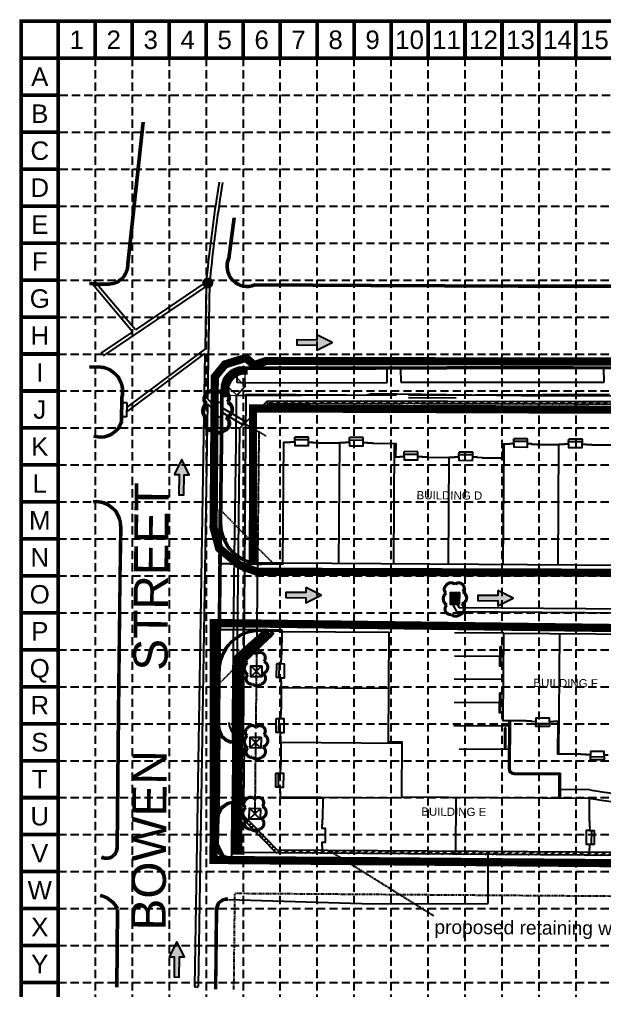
# Model space of a CAD drawing. Header units: inches. Extents: x 3656 to 4521, y 3260 to 3801.
# Drawn here: x 3655.9 to 3869.5, y 3446.7 to 3801.3 of the extents above; entities that cross this region are included whole.
import ezdxf
from ezdxf.enums import TextEntityAlignment as Align

# ---------------------------------------------------------------- set-up
doc = ezdxf.new("R2010")
doc.units = ezdxf.units.IN
doc.header["$MEASUREMENT"] = 0
for name, pattern in [('CENTER3', [0.587, 0.4, -0.0625, 0.0625, -0.062]), ('DASHED', [0.75, 0.5, -0.25]), ('HIDDEN', [0.375, 0.25, -0.125]), ('HIDDEN2', [0.1875, 0.125, -0.0625]), ('PHANTOM', [2.5, 1.25, -0.25, 0.25, -0.25, 0.25, -0.25])]:
    doc.linetypes.add(name, pattern=pattern)
for name, color, linetype in [('1 ARROWS', 7, 'Continuous'), ('1 EROSION BLANKET', 86, 'Continuous'), ('1 LIMITS OF DISTURBANCE', 1, 'Continuous'), ('1 SILT FENCE', 200, 'Continuous'), ('A-BUILDING INT', 7, 'Continuous'), ('A-BUILDING OUT', 3, 'Continuous'), ('A-BUILDING TXT', 6, 'Continuous'), ('A-CURB B', 1, 'Continuous'), ('A-CURB F', 7, 'Continuous'), ('A-FRONT_STOOP', 7, 'Continuous'), ('A-SIDEWALK', 7, 'Continuous'), ('A-SIGHT TRIANGLE', 7, 'HIDDEN2'), ('A-STRIPING', 8, 'Continuous'), ('BASE', 7, 'Continuous'), ('BNDY', 4, 'Continuous'), ('CEX ROW', 1, 'PHANTOM'), ('CP-RETAINING-WALL', 7, 'Continuous'), ('CP-RETAINING-WALL-HATCH', 161, 'Continuous'), ('CP-WHEELSTOP', 5, 'Continuous'), ('CPBLDG SPLIT', 1, 'Continuous'), ('CPWALK', 1, 'Continuous'), ('GRID', 254, 'HIDDEN'), ('PAVED_EXST_BC', 161, 'Continuous'), ('PAVED_EXST_FC', 7, 'Continuous'), ('SIDEWALK_EXIST', 161, 'Continuous'), ('SW_IINLET AD2', 1, 'Continuous'), ('SW_INLET', 1, 'Continuous'), ('SW_INLET AD1', 7, 'Continuous'), ('SW_INLET GRATE', 7, 'Continuous'), ('SW_INLET_EXST', 8, 'Continuous'), ('SW_MHOLE_EXST', 161, 'Continuous'), ('SW_PIPE', 5, 'Continuous'), ('SW_PIPE_EXST', 5, 'Continuous'), ('SW_PIPE_PVC', 5, 'CENTER3'), ('SW_PIPE_PVC_PHASE_2', 3, 'CENTER3'), ('TEXT', 250, 'Continuous'), ('WALK-WAY', 250, 'Continuous'), ('WALL', 250, 'Continuous')]:
    doc.layers.add(name, color=color, linetype=linetype)
doc.styles.get("Standard").update_dxf_attribs({"font": 'ARIAL.TTF'})
pattern_1 = [(27.970578, (-3020.6123, 5775.207), (-0.58627262, 1.1039857), [])]

# ---------------------------------------------------------------- blocks, each defined once
blk = doc.blocks.new('yyp-flat-1')
at = {"layer": 'SW_PIPE_EXST'}
for centre, start, end in [((-0.32, -0.22), 35.2039, 142.5665), ((-0.31, 0.24), 215.2039, 322.5665), ((0.32, 0.22), 215.2039, 322.5665)]:
    blk.add_arc(centre, 0.388, start, end, dxfattribs=at)
blk = doc.blocks.new('arrow')
blk.add_lwpolyline([(-67, -25.4), (-59.3, -25.4), (-59.6, -56.1), (-51.9, -56.2), (-51.6, -25.5), (-44, -25.5), (-55.3, -2.4), (-67, -25.4)], close=True)
at = {"color": 254}
for points in [[(-44, -25.5), (-67, -25.4), (-55.3, -2.4), (-67, -25.4)], [(-59.6, -56.1), (-51.9, -56.2), (-59.3, -25.4), (-51.6, -25.5)]]:
    blk.add_solid(points, dxfattribs=at)

msp = doc.modelspace()

# ---------------------------------------------------------------- hatches: boundary and pattern name
at = {"layer": 'CP-RETAINING-WALL-HATCH'}
h = msp.add_hatch(dxfattribs=at)
h.set_pattern_fill('ANSI31', color=3, scale=10, angle=-17.0294, style=0)
h.set_pattern_definition(pattern_1)
edge = h.paths.add_edge_path()
edge.add_line((3746.45, 3662.05), (4306.58, 3660.79))
edge.add_arc((4305.06, 2990.79), 670, 80.81808, 89.86952, ccw=False)
edge.add_line((4411.97, 3652.2), (4411.81, 3651.22))
edge.add_arc((4305.06, 2990.79), 669, 80.81808, 89.86952)
edge.add_line((4306.58, 3659.79), (3746.44, 3661.05))
edge.add_line((3746.44, 3661.05), (3746.45, 3662.05))
h = msp.add_hatch(dxfattribs=at)
h.set_pattern_fill('ANSI31', color=3, scale=10, angle=-17.0294, style=0)
h.set_pattern_definition(pattern_1)
h.paths.add_polyline_path([(3748.85, 3577.11), (3736.42, 3564.86), (3735.86, 3512.49), (3750.12, 3497.97), (4368.9, 3493.42), (4387.76, 3507.26), (4404.81, 3562.92), (4400.18, 3569.19), (4389.93, 3569.27), (4389.94, 3570.27), (4400.69, 3570.19), (4405.91, 3563.11), (4388.62, 3506.65), (4369.23, 3492.42), (3749.69, 3496.97), (3734.86, 3512.08), (3735.42, 3565.28), (3748.15, 3577.82)])

# ---------------------------------------------------------------- linework, layer by layer
for p, q in [((3730.67, 3495.61), (3727.91, 3501.35)), ((3728.77, 3495.64), (3730.67, 3495.61))]:
    msp.add_line(p, q)
at = {"color": 200, "linetype": 'Continuous', "const_width": 4}
msp.add_lwpolyline([(3747.05, 3577.55), (3735.79, 3567.54), (3735.23, 3496.26)], dxfattribs=at)
at = {"linetype": 'HIDDEN'}
msp.add_lwpolyline([(3807.19, 3473.89), (3769.65, 3497.32)], dxfattribs=at)
at = {"layer": '1 EROSION BLANKET', "color": 84, "linetype": 'Continuous', "const_width": 3}
msp.add_lwpolyline([(3731.09, 3663.33), (3731.19, 3667.7), (3732.23, 3669.81), (3733.26, 3671.14), (3734.88, 3672.29), (3736.61, 3672.97), (3739.19, 3673.13)], dxfattribs=at)
at = {"layer": '1 LIMITS OF DISTURBANCE', "linetype": 'DASHED', "ltscale": 30, "const_width": 3}
for points in [[(3726.8, 3615.73), (3727.24, 3670.75), (3730.96, 3675.31), (3738.61, 3677.69), (3741.56, 3675.1), (3746.08, 3676.57), (4084.44, 3675.96), (4085.13, 3641.83), (4071.98, 3641.73), (4072.91, 3598.17), (4006.65, 3598.86), (4006.65, 3593.38), (3961.61, 3594.2), (3961.56, 3598.99), (3742.64, 3599.6), (3736.2, 3602.07), (3728.82, 3608.15)], [(3998.49, 3577.5), (3998.44, 3532.32), (3997.57, 3532.82), (4022.8, 3532.24), (4042.44, 3532.24), (4042.25, 3508.58), (4042.25, 3491.82), (3726.8, 3494.37), (3726.9, 3580.88)]]:
    msp.add_lwpolyline(points, close=True, dxfattribs=at)
at = {"layer": '1 SILT FENCE', "color": 200, "linetype": 'Continuous', "const_width": 3}
msp.add_lwpolyline([(3741.15, 3602.74), (3741.21, 3659.25), (4081.14, 3658.03), (4081.22, 3651.72)], dxfattribs=at)
at = {"layer": 'A-BUILDING INT', "color": 7}
for p, q in [((3772.56, 3602.64), (3772.88, 3646.77)), ((3792.56, 3602.5), (3792.88, 3646.49)), ((3832.56, 3602.2), (3832.88, 3646.33)), ((3852.56, 3602.05), (3852.88, 3646.18)), ((3812.56, 3602.35), (3812.85, 3641.47)), ((3852.89, 3533.05), (3853.22, 3577.05)), ((3751.64, 3557.38), (3790.65, 3557.09)), ((3751.38, 3537.38), (3795.5, 3537.06)), ((3751.23, 3517.38), (3795.36, 3517.06)), ((3815.2, 3496.49), (3815.36, 3517.33))]:
    msp.add_line(p, q, dxfattribs=at)
at = {"layer": 'A-BUILDING OUT', "color": 7}
for points in [[(3912.97, 3601.61), (3752.14, 3602.79), (3752.47, 3646.92), (3754.93, 3646.9), (3754.93, 3647.02), (3756.43, 3647.01), (3756.42, 3645.76), (3761.42, 3645.73), (3761.43, 3646.98), (3762.93, 3646.96), (3762.93, 3646.84), (3764.93, 3646.83), (3764.93, 3646.7), (3772.88, 3646.64), (3772.88, 3646.77), (3774.93, 3646.75), (3774.93, 3646.88), (3776.43, 3646.87), (3776.42, 3645.62), (3781.42, 3645.58), (3781.43, 3646.83), (3782.93, 3646.82), (3782.93, 3646.69), (3784.93, 3646.68), (3784.92, 3646.55), (3793.3, 3646.49), (3793.26, 3641.62), (3794.89, 3641.6), (3794.89, 3641.73), (3796.39, 3641.72), (3796.38, 3640.47), (3801.38, 3640.43), (3801.39, 3641.68), (3802.89, 3641.67), (3802.89, 3641.55), (3804.89, 3641.53), (3804.89, 3641.41), (3812.85, 3641.35), (3812.85, 3641.47), (3814.89, 3641.46), (3814.89, 3641.58), (3816.39, 3641.57), (3816.38, 3640.32), (3821.38, 3640.28), (3821.39, 3641.53), (3822.89, 3641.52), (3822.89, 3641.4), (3824.89, 3641.38), (3824.89, 3641.26), (3832.43, 3641.2), (3832.47, 3646.33), (3834.92, 3646.31), (3834.93, 3646.44), (3836.43, 3646.42), (3836.42, 3645.17), (3841.42, 3645.14), (3841.42, 3646.39), (3842.92, 3646.38), (3842.92, 3646.25), (3844.92, 3646.24), (3844.92, 3646.11), (3852.88, 3646.05), (3852.88, 3646.18), (3854.92, 3646.16), (3854.92, 3646.29), (3856.42, 3646.28), (3856.42, 3645.03), (3861.42, 3644.99), (3861.42, 3646.24), (3862.92, 3646.23), (3862.92, 3646.1), (3864.92, 3646.09), (3864.92, 3645.97), (3872.88, 3645.91)], [(3870.85, 3532.67), (3869.35, 3532.68), (3869.36, 3533.93), (3864.36, 3533.97), (3864.35, 3532.72), (3862.85, 3532.73), (3862.85, 3532.85), (3860.85, 3532.87), (3860.85, 3532.99), (3852.48, 3533.05), (3852.56, 3544.93), (3850.9, 3544.94), (3850.89, 3544.82), (3849.4, 3544.83), (3849.4, 3546.08), (3844.4, 3546.11), (3844.4, 3544.86), (3842.9, 3544.87), (3842.9, 3545), (3840.9, 3545.01), (3840.9, 3545.14), (3832.56, 3545.2), (3832.8, 3577.2), (3933.63, 3576.46)]]:
    msp.add_lwpolyline(points, dxfattribs=at)
msp.add_lwpolyline([(3766.5, 3496.85), (3766.51, 3499.31), (3766.39, 3499.31), (3766.4, 3500.81), (3767.65, 3500.8), (3767.69, 3505.8), (3766.44, 3505.81), (3766.45, 3507.31), (3766.57, 3507.31), (3766.59, 3509.31), (3766.71, 3509.31), (3766.77, 3516.85), (3751.23, 3516.96), (3751.25, 3519.42), (3751.12, 3519.42), (3751.13, 3520.92), (3752.38, 3520.91), (3752.42, 3525.91), (3751.17, 3525.92), (3751.18, 3527.42), (3751.31, 3527.42), (3751.32, 3529.42), (3751.45, 3529.42), (3751.5, 3537.38), (3751.38, 3537.38), (3751.39, 3539.42), (3751.27, 3539.42), (3751.28, 3540.92), (3752.53, 3540.91), (3752.57, 3545.91), (3751.32, 3545.92), (3751.33, 3547.42), (3751.45, 3547.42), (3751.47, 3549.42), (3751.59, 3549.42), (3751.65, 3557.38), (3751.53, 3557.38), (3751.54, 3559.42), (3751.42, 3559.42), (3751.43, 3560.92), (3752.68, 3560.91), (3752.71, 3565.91), (3751.46, 3565.92), (3751.48, 3567.42), (3751.6, 3567.42), (3751.61, 3569.42), (3751.74, 3569.42), (3751.8, 3577.79), (3790.8, 3577.51), (3790.51, 3537.51), (3795.51, 3537.47), (3795.36, 3517.47), (3863.94, 3516.97), (3863.88, 3508.59), (3864, 3508.59), (3863.99, 3506.59), (3864.11, 3506.59), (3864.1, 3505.09), (3862.85, 3505.1), (3862.81, 3500.1), (3864.06, 3500.09), (3864.05, 3498.59), (3863.93, 3498.59), (3863.91, 3496.14), (3815.2, 3496.49)], close=True, dxfattribs=at)
at = {"layer": 'A-CURB B', "color": 7}
for p, q in [((3738.27, 3673.68), (3737.61, 3673.68)), ((3730.19, 3663.96), (3730.21, 3666.09)), ((3752.14, 3602.79), (3744.39, 3602.85)), ((3751.8, 3577.79), (3743.65, 3577.85)), ((3728.97, 3542.87), (3728.66, 3510.12)), ((3835.06, 3545.18), (3834.94, 3527.67)), ((3836.42, 3526.16), (3853.48, 3526.04)), ((3853.41, 3517.04), (3853.48, 3526.04))]:
    msp.add_line(p, q, dxfattribs=at)
for centre, radius, start, end in [((3737.57, 3666.32), 7.36, 89.6644, 181.7799), ((3744.08, 3617.35), 14.5, 178.8612, 271.2183), ((3743.54, 3563.35), 14.5, 89.5789, 180.2966), ((3836.44, 3527.66), 1.5, 179.5789, 269.5789)]:
    msp.add_arc(centre, radius, start, end, dxfattribs=at)
at = {"layer": 'A-CURB F', "color": 7}
for p, q in [((3738.26, 3674.28), (3737.61, 3674.28)), ((3729.59, 3663.95), (3729.61, 3666.08)), ((3752.14, 3602.29), (3744.39, 3602.35)), ((3752.14, 3602.79), (3752.14, 3602.29)), ((3751.81, 3578.29), (3743.65, 3578.35)), ((3751.8, 3577.79), (3751.81, 3578.29)), ((3728.37, 3542.88), (3728.06, 3510.13)), ((3834.56, 3545.19), (3834.44, 3527.68)), ((3836.42, 3525.66), (3852.98, 3525.54)), ((3852.91, 3517.04), (3852.98, 3525.54))]:
    msp.add_line(p, q, dxfattribs=at)
for centre, radius, start, end in [((3737.57, 3666.32), 7.96, 89.6806, 181.697), ((3744.08, 3617.35), 15, 178.8612, 271.1908), ((3743.54, 3563.35), 15, 89.5789, 180.2966), ((3836.44, 3527.66), 2, 179.5789, 269.5789)]:
    msp.add_arc(centre, radius, start, end, dxfattribs=at)
at = {"layer": 'A-FRONT_STOOP', "color": 7}
for p, q in [((3756.43, 3647.76), (3756.44, 3648.76)), ((3761.43, 3647.73), (3756.43, 3647.76)), ((3756.43, 3647.01), (3756.43, 3647.76)), ((3761.44, 3648.73), (3756.44, 3648.76)), ((3761.43, 3647.73), (3761.44, 3648.73)), ((3761.43, 3646.98), (3761.43, 3647.73)), ((3776.43, 3647.62), (3776.44, 3648.62)), ((3781.43, 3647.58), (3776.43, 3647.62)), ((3776.43, 3646.87), (3776.43, 3647.62)), ((3781.44, 3648.58), (3776.44, 3648.62)), ((3781.43, 3647.58), (3781.44, 3648.58)), ((3781.43, 3646.83), (3781.43, 3647.58)), ((3836.43, 3647.17), (3836.44, 3648.17)), ((3841.43, 3647.14), (3836.43, 3647.17)), ((3836.43, 3646.42), (3836.43, 3647.17)), ((3841.44, 3648.14), (3836.44, 3648.17)), ((3841.42, 3646.39), (3841.43, 3647.14)), ((3841.43, 3647.14), (3841.44, 3648.14)), ((3856.42, 3646.28), (3856.43, 3647.03)), ((3856.43, 3647.03), (3856.44, 3648.03)), ((3861.43, 3646.99), (3856.43, 3647.03)), ((3861.44, 3647.99), (3856.44, 3648.03)), ((3861.42, 3646.24), (3861.43, 3646.99)), ((3861.43, 3646.99), (3861.44, 3647.99)), ((3796.39, 3642.47), (3796.4, 3643.47)), ((3801.39, 3642.43), (3796.39, 3642.47)), ((3796.39, 3641.72), (3796.39, 3642.47)), ((3801.4, 3643.43), (3796.4, 3643.47)), ((3801.39, 3642.43), (3801.4, 3643.43)), ((3801.39, 3641.68), (3801.39, 3642.43)), ((3816.39, 3642.32), (3816.4, 3643.32)), ((3821.39, 3642.28), (3816.39, 3642.32)), ((3816.39, 3641.57), (3816.39, 3642.32)), ((3821.4, 3643.28), (3816.4, 3643.32)), ((3821.39, 3642.28), (3821.4, 3643.28)), ((3821.39, 3641.53), (3821.39, 3642.28)), ((3749.71, 3565.93), (3749.68, 3560.93)), ((3750.71, 3565.93), (3749.71, 3565.93)), ((3750.71, 3565.93), (3750.68, 3560.93)), ((3751.46, 3565.92), (3750.71, 3565.93)), ((3750.68, 3560.93), (3749.68, 3560.93)), ((3751.43, 3560.92), (3750.68, 3560.93)), ((3749.57, 3545.94), (3749.53, 3540.94)), ((3750.57, 3545.93), (3749.57, 3545.94)), ((3750.57, 3545.93), (3750.53, 3540.93)), ((3751.32, 3545.92), (3750.57, 3545.93)), ((3844.39, 3544.11), (3844.38, 3543.11)), ((3849.38, 3543.08), (3844.38, 3543.11)), ((3844.4, 3544.86), (3844.39, 3544.11)), ((3849.39, 3544.08), (3844.39, 3544.11)), ((3849.39, 3544.08), (3849.38, 3543.08)), ((3849.4, 3544.83), (3849.39, 3544.08)), ((3750.53, 3540.93), (3749.53, 3540.94)), ((3751.28, 3540.92), (3750.53, 3540.93)), ((3864.35, 3532.72), (3864.34, 3531.97)), ((3869.35, 3532.68), (3869.34, 3531.93)), ((3869.34, 3531.93), (3864.34, 3531.97)), ((3864.34, 3531.97), (3864.34, 3530.97)), ((3869.34, 3530.93), (3864.34, 3530.97)), ((3869.34, 3531.93), (3869.34, 3530.93)), ((3749.42, 3525.94), (3749.38, 3520.94)), ((3750.42, 3525.93), (3749.42, 3525.94)), ((3750.42, 3525.93), (3750.38, 3520.93)), ((3751.17, 3525.92), (3750.42, 3525.93)), ((3750.38, 3520.93), (3749.38, 3520.94)), ((3751.13, 3520.92), (3750.38, 3520.93)), ((3864.1, 3505.09), (3864.85, 3505.09)), ((3864.81, 3500.09), (3864.85, 3505.09)), ((3864.85, 3505.09), (3865.85, 3505.08)), ((3865.81, 3500.08), (3865.85, 3505.08)), ((3864.06, 3500.09), (3864.81, 3500.09)), ((3864.81, 3500.09), (3865.81, 3500.08))]:
    msp.add_line(p, q, dxfattribs=at)
at = {"layer": 'A-SIDEWALK', "color": 7}
msp.add_line((3864.21, 3519.97), (3853.44, 3520.05), dxfattribs=at)
for radius, start, end in [(218.52, 260.0739, 279.0839), (221.52, 260.1386, 279.0192)]:
    msp.add_arc((3901.88, 3735.21), radius, start, end, dxfattribs=at)
at = {"layer": 'A-SIGHT TRIANGLE', "color": 7}
for p, q in [((3728.87, 3602.46, 472.52), (3729.02, 3622.46, 472.52)), ((3748.87, 3602.32, 472.52), (3729.02, 3622.46, 472.52)), ((3748.87, 3602.32, 472.52), (3728.87, 3602.46, 472.52)), ((3728.66, 3578.46, 472.52), (3728.51, 3558.47, 472.52)), ((3748.65, 3578.32, 472.52), (3728.51, 3558.47, 472.52)), ((3748.65, 3578.32, 472.52), (3728.66, 3578.46, 472.52))]:
    msp.add_line(p, q, dxfattribs=at)
at = {"layer": 'A-STRIPING', "color": 7}
for p, q in [((3832.8, 3577.2), (3814.8, 3577.33)), ((3832.74, 3568.7), (3814.74, 3568.83)), ((3832.67, 3560.2), (3814.67, 3560.33)), ((3832.61, 3551.7), (3814.61, 3551.83)), ((3834.55, 3543.19), (3814.55, 3543.33)), ((3834.49, 3534.69), (3816.49, 3534.82))]:
    msp.add_line(p, q, dxfattribs=at)
at = {"layer": 'BASE', "const_width": 1.35}
for points in [[(3656.59, 3260.61), (4520.59, 3260.61), (4520.59, 3800.61), (3656.59, 3800.61)], [(3670.09, 3274.11), (4507.09, 3274.11), (4507.09, 3787.11), (3670.09, 3787.11)]]:
    msp.add_lwpolyline(points, close=True, dxfattribs=at)
for points in [[(3670.09, 3787.11), (3670.09, 3800.61)], [(3683.59, 3787.11), (3683.59, 3800.61)], [(3697.09, 3787.11), (3697.09, 3800.61)], [(3710.59, 3787.11), (3710.59, 3800.61)], [(3724.09, 3787.11), (3724.09, 3800.61)], [(3737.59, 3787.11), (3737.59, 3800.61)], [(3751.09, 3787.11), (3751.09, 3800.61)], [(3764.59, 3787.11), (3764.59, 3800.61)], [(3778.09, 3787.11), (3778.09, 3800.61)], [(3791.59, 3787.11), (3791.59, 3800.61)], [(3805.09, 3787.11), (3805.09, 3800.61)], [(3818.59, 3787.11), (3818.59, 3800.61)], [(3832.09, 3787.11), (3832.09, 3800.61)], [(3845.59, 3787.11), (3845.59, 3800.61)], [(3859.09, 3787.11), (3859.09, 3800.61)], [(3670.09, 3787.11), (3656.59, 3787.11)], [(3670.09, 3773.61), (3656.59, 3773.61)], [(3670.09, 3760.11), (3656.59, 3760.11)], [(3670.09, 3746.61), (3656.59, 3746.61)], [(3670.09, 3733.11), (3656.59, 3733.11)], [(3670.09, 3719.61), (3656.59, 3719.61)], [(3670.09, 3706.11), (3656.59, 3706.11)], [(3670.09, 3692.61), (3656.59, 3692.61)], [(3670.09, 3679.11), (3656.59, 3679.11)], [(3670.09, 3665.61), (3656.59, 3665.61)], [(3670.09, 3652.11), (3670.09, 3665.61)], [(3670.09, 3652.11), (3656.59, 3652.11)], [(3670.09, 3638.61), (3656.59, 3638.61)], [(3670.09, 3625.11), (3656.59, 3625.11)], [(3670.09, 3611.61), (3656.59, 3611.61)], [(3670.09, 3598.11), (3656.59, 3598.11)], [(3670.09, 3584.61), (3656.59, 3584.61)], [(3670.09, 3571.11), (3656.59, 3571.11)], [(3670.09, 3557.61), (3656.59, 3557.61)], [(3670.09, 3544.11), (3656.59, 3544.11)], [(3670.09, 3530.61), (3656.59, 3530.61)], [(3670.09, 3517.11), (3656.59, 3517.11)], [(3670.09, 3503.61), (3656.59, 3503.61)], [(3670.09, 3490.11), (3656.59, 3490.11)], [(3670.09, 3476.61), (3656.59, 3476.61)], [(3670.09, 3463.11), (3656.59, 3463.11)], [(3670.09, 3449.61), (3656.59, 3449.61)]]:
    msp.add_lwpolyline(points, dxfattribs=at)
at = {"layer": 'BASE', "color": 170}
for points, const_width in [([(3724.55, 3655.49, 0.520567), (3724.55, 3655.49, 0.765195), (3726.66, 3651.21, 0.417879), (3730.53, 3651.15, 0.6649), (3731.31, 3656.02, 0.744833), (3731.81, 3661.51, 0.975642), (3728.3, 3664.96, 0.520567), (3724.03, 3664.14, 0.520567), (3724.29, 3661.02, 0.540264), (3724.55, 3655.49)], 1.41), ([(3811.96, 3587.44, 0.520567), (3811.96, 3587.44, 0.765195), (3813.65, 3584.02, 0.417879), (3816.73, 3583.98, 0.6649), (3817.35, 3587.86, 0.744833), (3817.75, 3592.24, 0.975642), (3814.95, 3595, 0.520567), (3811.54, 3594.34, 0.520567), (3811.75, 3591.85, 0.540264), (3811.96, 3587.44)], 1.13), ([(3739.35, 3562.04, 0.520567), (3739.35, 3562.04, 0.765195), (3741.04, 3558.62, 0.417879), (3744.12, 3558.58, 0.6649), (3744.74, 3562.46, 0.744833), (3745.15, 3566.84, 0.975642), (3742.34, 3569.6, 0.520567), (3738.94, 3568.94, 0.520567), (3739.15, 3566.45, 0.540264), (3739.35, 3562.04)], 1.13), ([(3739.35, 3535.28, 0.520567), (3739.35, 3535.28, 0.765195), (3741.04, 3531.86, 0.417879), (3744.12, 3531.82, 0.6649), (3744.74, 3535.7, 0.744833), (3745.15, 3540.09, 0.975642), (3742.34, 3542.84, 0.520567), (3738.94, 3542.19, 0.520567), (3739.15, 3539.69, 0.540264), (3739.35, 3535.28)], 1.13), ([(3738.78, 3509.09, 0.520567), (3738.78, 3509.09, 0.765195), (3740.47, 3505.68, 0.417879), (3743.55, 3505.63, 0.6649), (3744.17, 3509.52, 0.744833), (3744.58, 3513.9, 0.975642), (3741.77, 3516.65, 0.520567), (3738.37, 3516, 0.520567), (3738.58, 3513.5, 0.540264), (3738.78, 3509.09)], 1.13)]:
    msp.add_lwpolyline(points, format="xyb", close=True, dxfattribs=dict(at, const_width=const_width))
at = {"layer": 'BNDY', "color": 7}
for p, q in [((3736.35, 3652.08), (3746.45, 3662.05)), ((3746.45, 3662.05), (4306.58, 3660.79)), ((3734.7, 3497.08), (3736.35, 3652.08)), ((4384.23, 3492.31), (3734.7, 3497.08))]:
    msp.add_line(p, q, dxfattribs=at)
at = {"layer": 'CEX ROW', "color": 250}
for p in [(3734.22, 3447.1), (4379.65, 3477.35)]:
    msp.add_line(p, (3734.59, 3482.09), dxfattribs=at)
at = {"layer": 'CP-RETAINING-WALL', "color": 3}
for p, q in [((3735.42, 3565.28, -8), (3748.15, 3577.82, 600.01)), ((3736.42, 3564.86, 6.03), (3748.85, 3577.11, 600.01)), ((3748.15, 3577.82, 600.01), (3748.85, 3577.11, 600.01)), ((3734.86, 3512.08, 472.52), (3735.42, 3565.28, -8)), ((3735.86, 3512.49, 468.77), (3736.42, 3564.86, -4.28)), ((3749.69, 3496.97, 472.52), (3734.86, 3512.08, 472.52)), ((3750.12, 3497.97, 472.52), (3735.86, 3512.49, 472.52)), ((4369.23, 3492.42, 472.52), (3749.69, 3496.97, -0.11)), ((4368.9, 3493.42), (3750.12, 3497.97))]:
    msp.add_line(p, q, dxfattribs=at)
msp.add_lwpolyline([(3746.45, 3662.05), (4306.58, 3660.79, -0.039515), (4411.97, 3652.2), (4411.81, 3651.22, 0.039515), (4306.58, 3659.79), (3746.44, 3661.05)], format="xyb", close=True, dxfattribs=at)
at = {"layer": 'CP-WHEELSTOP', "color": 7}
for points in [[(3831.26, 3572.21), (3831.21, 3565.21), (3831.71, 3565.21), (3831.76, 3572.21)], [(3831.14, 3555.21), (3831.09, 3548.21), (3831.59, 3548.21), (3831.64, 3555.21)], [(3833.04, 3542.45), (3832.99, 3535.45), (3833.49, 3535.44), (3833.54, 3542.44)]]:
    msp.add_lwpolyline(points, close=True, dxfattribs=at)
at = {"layer": 'CPBLDG SPLIT', "color": 7}
for p, q in [((3772.56, 3602.64), (3772.88, 3646.77)), ((3852.56, 3602.05), (3852.88, 3646.18))]:
    msp.add_line(p, q, dxfattribs=at)
at = {"layer": 'CPWALK', "color": 7, "lineweight": 0}
for p, q in [((3738.41, 3667.32), (3738.26, 3674.33)), ((3738.41, 3667.32), (3734.08, 3671.47)), ((3735.3, 3664.07), (3730.93, 3668.26)), ((3729.59, 3663.95), (3735.3, 3664.07))]:
    msp.add_line(p, q, dxfattribs=at)
at = {"layer": 'CPWALK', "color": 7}
msp.add_line((3738.41, 3667.32), (3735.3, 3664.07), dxfattribs=at)
at = {"layer": 'GRID', "color": 253, "linetype": 'HIDDEN', "ltscale": 12}
for p, q in [((3683.54, 3787.24), (3683.54, 3314.55)), ((3697.04, 3787.24), (3697.04, 3314.55)), ((3710.54, 3787.24), (3710.54, 3314.55)), ((3724.04, 3787.24), (3724.04, 3314.55)), ((3737.54, 3787.24), (3737.54, 3314.55)), ((3751.04, 3787.24), (3751.04, 3314.55)), ((3764.54, 3787.24), (3764.54, 3314.55)), ((3778.04, 3787.24), (3778.04, 3314.55)), ((3791.54, 3787.24), (3791.54, 3314.55)), ((3805.04, 3787.24), (3805.04, 3314.55)), ((3818.54, 3787.24), (3818.54, 3314.55)), ((3832.04, 3787.24), (3832.04, 3314.55)), ((3845.59, 3787.11), (3845.59, 3314.55)), ((3859.09, 3787.11), (3859.09, 3314.55)), ((3670.58, 3773.57), (4507.58, 3773.57)), ((3670.58, 3760.07), (4507.58, 3760.07)), ((3670.58, 3746.57), (4507.58, 3746.57)), ((3670.09, 3733.11), (4507.09, 3733.11)), ((3670.09, 3719.61), (4507.09, 3719.61)), ((3670.09, 3706.11), (4507.09, 3706.11)), ((3670.09, 3692.61), (4507.09, 3692.61)), ((3670.09, 3679.11), (4507.09, 3679.11)), ((3670.09, 3665.61), (4507.09, 3665.61)), ((3670.09, 3652.11), (4507.09, 3652.11)), ((3670.09, 3638.61), (4507.09, 3638.61)), ((3670.09, 3625.11), (4507.09, 3625.11)), ((3670.09, 3611.61), (4507.09, 3611.61)), ((3670.09, 3598.11), (4507.09, 3598.11)), ((3670.09, 3584.61), (4507.09, 3584.61)), ((3670.09, 3571.11), (4507.09, 3571.11)), ((3670.09, 3557.61), (4507.09, 3557.61)), ((3670.09, 3544.11), (4507.09, 3544.11)), ((3670.09, 3530.61), (4507.09, 3530.61)), ((3670.09, 3517.11), (4507.09, 3517.11)), ((3670.09, 3503.61), (4507.09, 3503.61)), ((3670.09, 3490.11), (4507.09, 3490.11)), ((3670.09, 3476.61), (4507.09, 3476.61)), ((3670.09, 3463.11), (4507.09, 3463.11)), ((3670.09, 3449.61), (4507.09, 3449.61))]:
    msp.add_line(p, q, dxfattribs=at)
at = {"layer": 'PAVED_EXST_BC', "color": 250, "linetype": 'Continuous'}
for p, q in [((3695.22, 3711.98), (3700.9, 3763.71)), ((3734.5, 3728.85), (3732.58, 3714)), ((3683.96, 3705.02), (3681.45, 3705.08)), ((3683.96, 3705.02), (3687.9, 3704.99)), ((3741.78, 3704.71), (3784.28, 3704.51)), ((3784.28, 3704.51), (3838.01, 3704.26)), ((3838.01, 3704.26), (3888.47, 3704.18)), ((3684.64, 3674), (3681.45, 3674.02)), ((3785.98, 3673.75), (3837.94, 3673.93)), ((3837.94, 3673.93), (3886.68, 3673.73)), ((3737.61, 3673.68), (3785.98, 3673.75)), ((3692.92, 3654.49), (3693.09, 3663.35)), ((3730.08, 3647.35), (3730.21, 3666.09)), ((3729.39, 3596.64), (3730.08, 3647.35)), ((3692.39, 3596.91), (3692.64, 3615.77)), ((3691.88, 3547.82), (3692.39, 3596.91)), ((3729.01, 3546.75), (3729.39, 3596.64)), ((3691.39, 3499.17), (3691.88, 3547.82)), ((3728.97, 3542.87), (3729.01, 3546.75)), ((3728.52, 3499.4), (3728.66, 3510.12)), ((3691.25, 3447.87), (3691.53, 3476.31)), ((3727.92, 3447.21), (3728.21, 3476.09))]:
    msp.add_line(p, q, dxfattribs=at)
for centre, radius, start, end in [((3739.02, 3711.17), 7.03, 156.2015, 293.1815), ((3688.42, 3711.78), 6.8, 265.6445, 1.7541), ((3684.75, 3665.42), 8.59, 346.0805, 90.7549), ((3737.57, 3666.32), 7.36, 89.6644, 181.7898), ((3685.62, 3656.82), 7.67, 251.3496, 342.311), ((3683.87, 3616.09), 8.78, 357.8902, 96.1356), ((3734.36, 3543.03), 5.38, 181.6343, 264.4862), ((3734.12, 3509.52), 5.5, 95.2772, 173.7316), ((3687.63, 3499.08), 3.76, 244.2859, 1.3788), ((3732.28, 3499.31), 3.76, 178.68, 288.979), ((3683.66, 3472.37), 8.8, 26.59, 78.3434), ((3731.57, 3476.34), 3.37, 83.355, 184.326)]:
    msp.add_arc(centre, radius, start, end, dxfattribs=at)
at = {"layer": 'PAVED_EXST_FC', "color": 250, "linetype": 'Continuous'}
for p, q in [((3695.81, 3711.92), (3701.5, 3763.71)), ((3733.89, 3728.86), (3731.99, 3714.08)), ((3683.96, 3704.42), (3681.45, 3704.48)), ((3683.96, 3704.42), (3687.9, 3704.39)), ((3741.78, 3704.11), (3784.28, 3703.91)), ((3784.28, 3703.91), (3838, 3703.66)), ((3838, 3703.66), (3888.47, 3703.58)), ((3684.63, 3674.6), (3681.45, 3674.62)), ((3737.61, 3674.28), (3785.98, 3674.35)), ((3785.98, 3674.35), (3837.94, 3674.53)), ((3837.95, 3674.53), (3886.69, 3674.33)), ((3693.52, 3654.48), (3693.69, 3663.34)), ((3729.48, 3647.35), (3729.61, 3666.09)), ((3728.79, 3596.65), (3729.48, 3647.35)), ((3692.99, 3596.9), (3693.24, 3615.76)), ((3692.48, 3547.81), (3692.99, 3596.91)), ((3728.41, 3546.76), (3728.79, 3596.64)), ((3691.99, 3499.16), (3692.48, 3547.81)), ((3728.37, 3542.88), (3728.41, 3546.76)), ((3727.92, 3499.41), (3728.06, 3510.13)), ((3691.85, 3447.86), (3692.13, 3476.31)), ((3727.32, 3447.22), (3727.61, 3476.09))]:
    msp.add_line(p, q, dxfattribs=at)
for centre, radius, start, end in [((3739.02, 3711.17), 7.63, 156.2015, 293.1815), ((3688.42, 3711.78), 7.4, 265.6445, 1.7541), ((3684.75, 3665.42), 9.19, 346.0805, 90.7549), ((3737.57, 3666.32), 7.96, 89.6644, 181.7898), ((3685.62, 3656.82), 8.27, 251.3496, 342.311), ((3683.87, 3616.09), 9.38, 357.8902, 96.1356), ((3734.36, 3543.03), 5.98, 181.6343, 264.4862), ((3734.12, 3509.52), 6.1, 95.2772, 173.7316), ((3687.63, 3499.08), 4.36, 244.2859, 1.3788), ((3732.28, 3499.31), 4.36, 178.68, 288.979), ((3683.66, 3472.37), 9.4, 26.59, 78.3434), ((3731.57, 3476.34), 3.97, 83.355, 184.326)]:
    msp.add_arc(centre, radius, start, end, dxfattribs=at)
at = {"layer": 'SIDEWALK_EXIST', "color": 250, "linetype": 'Continuous'}
for p, q in [((3735.3, 3673.18), (3735.33, 3668.77)), ((3790.18, 3668.75), (3790.17, 3673.62)), ((3795.04, 3673.72), (3795.2, 3668.8)), ((3869.37, 3668.84), (3869.28, 3673.77)), ((3735.33, 3668.77), (3736.57, 3668.68)), ((3736.57, 3668.68), (3738.08, 3668.63)), ((3738.08, 3668.63), (3790.18, 3668.75)), ((3795.2, 3668.8), (3838.13, 3668.85)), ((3838.13, 3668.85), (3869.37, 3668.84)), ((3735.02, 3646.73), (3735.22, 3663.93)), ((3735.22, 3663.93), (3782.8, 3664.17)), ((3782.8, 3664.17), (3784.67, 3664.74)), ((3784.67, 3664.74), (3839.1, 3663.96)), ((3839.1, 3663.96), (3933.02, 3663.78)), ((3734.31, 3596.77), (3735.02, 3646.73)), ((3733.87, 3546.81), (3734.31, 3596.77)), ((3733.81, 3537.61), (3733.87, 3546.81)), ((3738.03, 3536.65), (3733.81, 3537.61)), ((3737.9, 3515.26), (3738.03, 3536.65)), ((3733.48, 3495.92), (3733.58, 3514.9)), ((3737.9, 3515.26), (3733.58, 3514.9)), ((3827.03, 3478.44), (3827.1, 3496.98)), ((3784.99, 3478.27), (3732.26, 3479.84)), ((3827.03, 3478.34), (3784.99, 3478.27))]:
    msp.add_line(p, q, dxfattribs=at)
at = {"layer": 'SW_IINLET AD2', "color": 5}
for points in [[(3744.42, 3565.23), (3744.38, 3561.23), (3740.38, 3561.27), (3740.42, 3565.27)], [(3744.14, 3539.21), (3744.1, 3535.21), (3740.1, 3535.25), (3740.14, 3539.25)], [(3743.87, 3513.2), (3743.82, 3509.2), (3739.82, 3509.24), (3739.87, 3513.24)]]:
    msp.add_lwpolyline(points, close=True, dxfattribs=at)
at = {"layer": 'SW_INLET', "color": 5}
msp.add_line((3813.14, 3589.84), (3816.64, 3589.82), dxfattribs=at)
msp.add_lwpolyline([(3816.63, 3587.72), (3816.66, 3591.91), (3813.16, 3591.94), (3813.13, 3587.75)], close=True, dxfattribs=at)
at = {"layer": 'SW_INLET AD1', "color": 5}
for p, q in [((3744.42, 3565.23), (3740.38, 3561.27)), ((3744.38, 3561.23), (3740.42, 3565.27)), ((3744.14, 3539.21), (3740.1, 3535.25)), ((3744.1, 3535.21), (3740.14, 3539.25)), ((3743.87, 3513.2), (3739.82, 3509.24)), ((3743.82, 3509.2), (3739.87, 3513.24))]:
    msp.add_line(p, q, dxfattribs=at)
at = {"layer": 'SW_INLET GRATE', "color": 5}
for p, q in [((3813.5, 3588.14), (3813.51, 3589.64)), ((3813.69, 3589.64), (3813.51, 3589.64)), ((3813.52, 3590.09), (3813.53, 3591.54)), ((3813.69, 3590.09), (3813.52, 3590.09)), ((3813.7, 3591.54), (3813.53, 3591.54)), ((3813.68, 3588.14), (3813.69, 3589.64)), ((3813.69, 3590.09), (3813.7, 3591.54)), ((3814.03, 3588.14), (3814.04, 3589.64)), ((3814.04, 3590.09), (3814.05, 3591.54)), ((3814.22, 3590.09), (3814.04, 3590.09)), ((3814.21, 3589.64), (3814.04, 3589.64)), ((3814.23, 3591.54), (3814.05, 3591.54)), ((3814.2, 3588.14), (3814.21, 3589.64)), ((3814.22, 3590.09), (3814.23, 3591.54)), ((3814.55, 3588.13), (3814.56, 3589.64)), ((3814.74, 3589.64), (3814.56, 3589.64)), ((3814.57, 3590.09), (3814.58, 3591.53)), ((3814.74, 3590.08), (3814.57, 3590.09)), ((3814.75, 3591.53), (3814.58, 3591.53)), ((3814.73, 3588.13), (3814.74, 3589.64)), ((3814.74, 3590.08), (3814.75, 3591.53)), ((3815.04, 3589.63), (3815.03, 3588.13)), ((3815.22, 3589.63), (3815.04, 3589.63)), ((3815.06, 3591.53), (3815.05, 3590.08)), ((3815.22, 3590.08), (3815.05, 3590.08)), ((3815.23, 3591.53), (3815.06, 3591.53)), ((3815.22, 3589.63), (3815.21, 3588.13)), ((3815.23, 3591.53), (3815.22, 3590.08)), ((3815.57, 3589.63), (3815.56, 3588.13)), ((3815.58, 3591.53), (3815.57, 3590.08)), ((3815.75, 3590.08), (3815.57, 3590.08)), ((3815.74, 3589.63), (3815.57, 3589.63)), ((3815.76, 3591.53), (3815.58, 3591.53)), ((3815.74, 3589.63), (3815.73, 3588.12)), ((3815.76, 3591.53), (3815.75, 3590.08)), ((3816.09, 3589.63), (3816.08, 3588.12)), ((3816.27, 3589.62), (3816.09, 3589.63)), ((3816.11, 3591.52), (3816.1, 3590.07)), ((3816.27, 3590.07), (3816.1, 3590.07)), ((3816.28, 3591.52), (3816.11, 3591.52)), ((3816.27, 3589.62), (3816.26, 3588.12)), ((3816.28, 3591.52), (3816.27, 3590.07)), ((3813.68, 3588.14), (3813.5, 3588.14)), ((3814.2, 3588.14), (3814.03, 3588.14)), ((3814.73, 3588.13), (3814.55, 3588.13)), ((3815.21, 3588.13), (3815.03, 3588.13)), ((3815.73, 3588.12), (3815.56, 3588.13)), ((3816.26, 3588.12), (3816.08, 3588.12))]:
    msp.add_line(p, q, dxfattribs=at)
at = {"layer": 'SW_INLET_EXST', "color": 5}
for p, q in [((3693.57, 3656.26), (3693.65, 3661.35)), ((3695.21, 3661.3), (3693.65, 3661.3)), ((3695.13, 3656.21), (3695.21, 3661.3)), ((3727.57, 3656.03), (3727.67, 3661.55)), ((3727.67, 3661.55), (3729.54, 3661.47)), ((3729.54, 3656.06), (3729.62, 3661.54)), ((3695.13, 3656.21), (3693.56, 3656.22)), ((3729.48, 3656.04), (3727.57, 3656.03))]:
    msp.add_line(p, q, dxfattribs=at)
at = {"layer": 'SW_MHOLE_EXST', "color": 5, "const_width": 2}
msp.add_lwpolyline([(3724.22, 3705.93, 1), (3725.16, 3704.16, 1)], format="xyb", close=True, dxfattribs=at)
at = {"layer": 'SW_PIPE', "color": 5}
for p, q in [((3729.57, 3659.68), (3738.45, 3654.42)), ((3729.55, 3657.94), (3737.69, 3653.13)), ((3737.69, 3653.13), (3738.45, 3654.42)), ((3814.01, 3587.74), (3815.52, 3585.08)), ((3815.74, 3587.73), (3816.4, 3586.57)), ((3816.4, 3586.57), (3891.84, 3586.02)), ((3815.52, 3585.08), (3891.83, 3584.52))]:
    msp.add_line(p, q, dxfattribs=at)
at = {"layer": 'SW_PIPE_EXST', "color": 5}
for p, q in [((3695.16, 3657.95), (3723.65, 3679.31)), ((3695.18, 3659.53), (3723.67, 3680.89)), ((3724.6, 3660.94), (3727.6, 3657.9)), ((3724.63, 3662.7), (3727.63, 3659.65))]:
    msp.add_line(p, q, dxfattribs=at)
for points in [[(3728.81, 3741.87), (3727.87, 3735.68, 0.013545), (3724.07, 3705.08), (3723.67, 3680.89)], [(3730.04, 3741.69), (3729.1, 3735.49, 0.013523), (3725.32, 3705.01), (3724.63, 3662.7)]]:
    msp.add_lwpolyline(points, format="xyb", dxfattribs=at)
for points in [[(3698.24, 3687.91), (3682.94, 3706.13)], [(3697.2, 3687.21), (3681.98, 3705.32)], [(3725.04, 3704.53), (3686.52, 3678.47)], [(3724.34, 3705.57), (3698.24, 3687.91)], [(3697.2, 3687.21), (3685.67, 3679.4)], [(3723.65, 3679.31), (3719.88, 3448.16)], [(3724.6, 3660.94), (3721.13, 3448.13)]]:
    msp.add_lwpolyline(points, dxfattribs=at)
at = {"layer": 'SW_PIPE_PVC', "color": 5}
for p, q in [((3738.07, 3653.78), (3743.33, 3650.66)), ((3743.33, 3650.66), (3742.51, 3573.25)), ((3743.33, 3650.66), (3745.91, 3649.14)), ((3740.51, 3573.27), (3744.51, 3573.23))]:
    msp.add_line(p, q, dxfattribs=at)
at = {"layer": 'SW_PIPE_PVC_PHASE_2', "color": 5}
for p, q in [((3742.51, 3573.25), (3742.18, 3542.37)), ((3742.16, 3540.87), (3741.84, 3511.22))]:
    msp.add_line(p, q, dxfattribs=at)
at = {"layer": 'WALK-WAY'}
for p, q in [((3738.58, 3664.46), (3737.63, 3538.9)), ((3738.58, 3664.46), (3793.57, 3664.04)), ((3797.94, 3664.09), (3871.29, 3664.45))]:
    msp.add_line(p, q, dxfattribs=at)
msp.add_arc((3738.07, 3544.55), 5.67, 179.5706, 265.632, dxfattribs=at)
at = {"layer": 'WALL'}
msp.add_line((3797.93, 3663.2), (3815.33, 3663.07), dxfattribs=at)

# ---------------------------------------------------------------- block references
at = {"color": 5, "rotation": 359.9705776517246}
msp.add_blockref('yyp-flat-1', (3720.5, 3448.14), dxfattribs=at)
at = {"layer": '1 ARROWS', "linetype": 'DASHED', "xscale": 0.2399999999997817, "yscale": 0.2399999999997817, "zscale": 0.24, "rotation": 270}
for p in [(3770.63, 3669.99), (3766.61, 3577.75), (3836.73, 3576.64)]:
    msp.add_blockref('arrow', p, dxfattribs=at)
at = {"layer": '1 ARROWS', "linetype": 'DASHED', "xscale": 0.2399999999997817, "yscale": 0.2399999999997817, "zscale": 0.24}
for p in [(3728.43, 3641.17), (3726.69, 3465.1)]:
    msp.add_blockref('arrow', p, dxfattribs=at)

# ---------------------------------------------------------------- texts
at = {"layer": 'A-BUILDING TXT', "color": 7}
for s, p in [('BUILDING D', (3812.88, 3625.99)), ('BUILDING F', (3855.32, 3557.45)), ('BUILDING E', (3814.48, 3510.45))]:
    msp.add_text(s, height=3, rotation=359.5789, dxfattribs=at).set_placement(p, align=Align.CENTER)
at = {"layer": 'BASE'}
for s, p in [('1', (3676.84, 3793.86)), ('2', (3690.34, 3793.86)), ('3', (3703.84, 3793.86)), ('4', (3717.34, 3793.86)), ('5', (3730.84, 3793.86)), ('6', (3744.34, 3793.86)), ('7', (3757.84, 3793.86)), ('8', (3771.34, 3793.86)), ('9', (3784.84, 3793.86)), ('10', (3798.34, 3793.86)), ('11', (3811.84, 3793.86)), ('12', (3825.34, 3793.86)), ('13', (3838.84, 3793.86)), ('14', (3852.34, 3793.86)), ('15', (3865.84, 3793.86)), ('A', (3663.34, 3780.36)), ('B', (3663.34, 3766.86)), ('C', (3663.34, 3753.36)), ('D', (3663.34, 3739.86)), ('E', (3663.34, 3726.36)), ('F', (3663.34, 3712.86)), ('G', (3663.34, 3699.36)), ('H', (3663.34, 3685.86)), ('I', (3663.34, 3672.36)), ('J', (3663.34, 3658.86)), ('K', (3663.34, 3645.36)), ('L', (3663.34, 3631.86)), ('M', (3663.34, 3618.36)), ('N', (3663.34, 3604.86)), ('O', (3663.34, 3591.36)), ('P', (3663.34, 3577.86)), ('Q', (3663.34, 3564.36)), ('R', (3663.34, 3550.86)), ('S', (3663.34, 3537.36)), ('T', (3663.34, 3523.86)), ('U', (3663.34, 3510.36)), ('V', (3663.34, 3496.86)), ('W', (3663.34, 3483.36)), ('X', (3663.34, 3469.86)), ('Y', (3663.34, 3456.36))]:
    msp.add_text(s, height=6.75, dxfattribs=at).set_placement(p, align=Align.MIDDLE_CENTER)
at = {"layer": 'BASE', "color": 7}
msp.add_text('proposed retaining walls (in green)', height=5, rotation=359.5706, dxfattribs=at).set_placement((3807.42, 3467.41))
at = {"layer": 'TEXT'}
msp.add_text('BOWEN      STREET', height=12.474, rotation=89.5706, dxfattribs=at).set_placement((3709.24, 3468.56))

doc.saveas('drawing.dxf')
